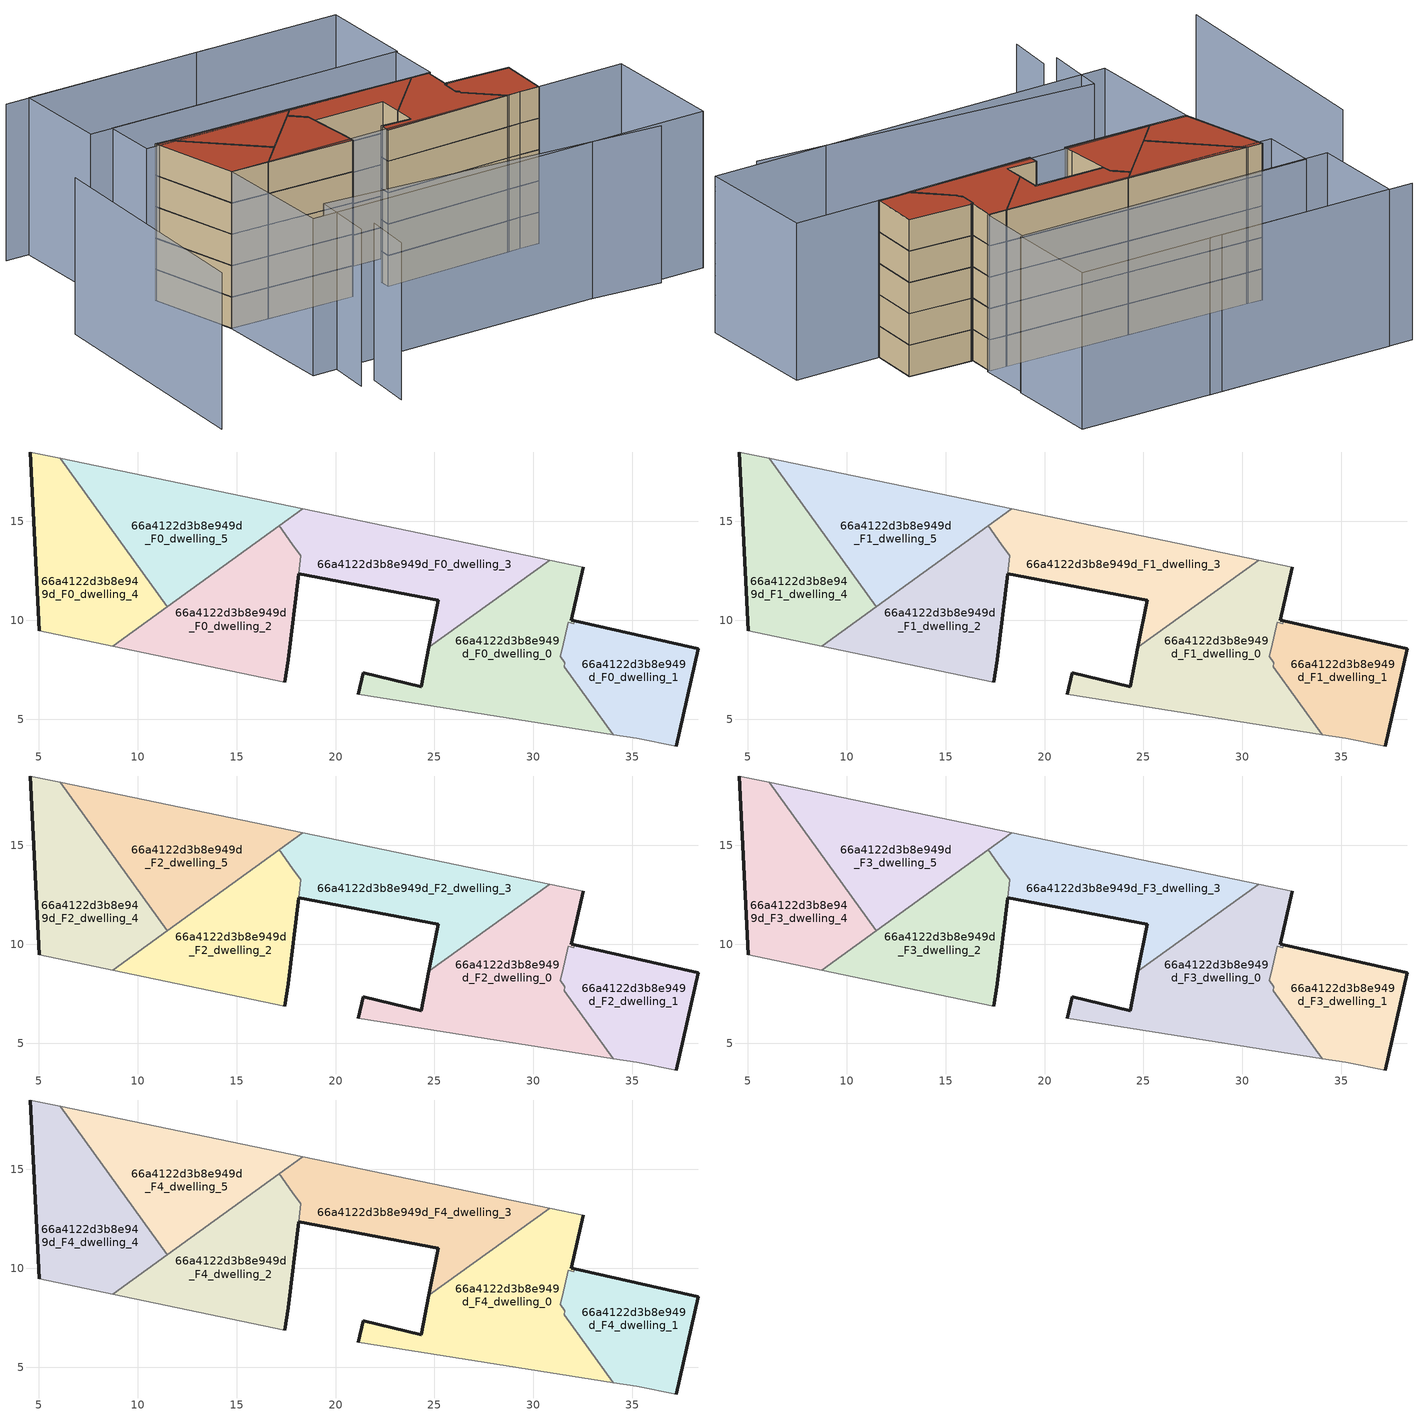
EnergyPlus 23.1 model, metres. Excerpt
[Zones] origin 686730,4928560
66a4122d3b8e949d_F0_dwelling_0
 floor ground (EU_floor_Construction): 34.04,4.21 31.55,7.66 31.6,7.86 31.36,8.18 31.45,8.57 31.76,9.9 32.04,9.83 32.07,9.98 31.93,10.01 32.53,12.69 30.82,13.05 24.72,8.64 24.33,6.64 21.41,7.34 21.15,6.27 z0
 wall outside (EU_wall_Construction): 21.15,6.27 21.41,7.34 24.33,6.64 24.72,8.64 / 32.53,12.69 31.93,10.01 32.07,9.98 z0:3
 wall adiabatic (EU_wall_Construction): 34.04,4.21 21.15,6.27 / 30.82,13.05 32.53,12.69 z0:3
 wall to 66a4122d3b8e949d_F0_dwelling_1 (EU_wall_Construction): 32.07,9.98 32.04,9.83 31.76,9.9 31.45,8.57 31.36,8.18 31.6,7.86 31.55,7.66 34.04,4.21 z0:3
 wall to 66a4122d3b8e949d_F0_dwelling_3 (EU_wall_Construction): 24.72,8.64 30.82,13.05 z0:3
66a4122d3b8e949d_F0_dwelling_1
 floor ground (EU_floor_Construction): 37.23,3.64 38.34,8.56 32.07,9.98 32.04,9.83 31.76,9.9 31.45,8.57 31.36,8.2 31.36,8.18 31.6,7.86 31.55,7.66 34.04,4.21 35.24,4.02 z0
 wall outside (EU_wall_Construction): 32.07,9.98 38.34,8.56 37.23,3.64 z0:3
 wall adiabatic (EU_wall_Construction): 37.23,3.64 35.24,4.02 34.04,4.21 z0:3
66a4122d3b8e949d_F0_dwelling_2
 floor ground (EU_floor_Construction): 17.42,6.87 17.62,8 18.24,13.26 17.15,14.78 8.73,8.69 z0
 wall outside (EU_wall_Construction): 18.14,12.36 17.62,8 17.42,6.87 z0:3
 wall adiabatic (EU_wall_Construction): 17.42,6.87 8.73,8.69 z0:3
 wall to 66a4122d3b8e949d_F0_dwelling_3 (EU_wall_Construction): 17.15,14.78 17.81,13.85 / 17.82,13.85 18.24,13.26 18.14,12.37 z0:3
 wall to 66a4122d3b8e949d_F0_dwelling_5 (EU_wall_Construction): 11.49,10.69 17.15,14.78 z0:3
 wall to 66a4122d3b8e949d_F0_dwelling_4 (EU_wall_Construction): 8.73,8.69 11.49,10.69 z0:3
66a4122d3b8e949d_F0_dwelling_3
 floor ground (EU_floor_Construction): 30.82,13.05 18.35,15.64 17.15,14.78 18.24,13.26 18.14,12.36 25.19,11.01 24.72,8.64 z0
 wall outside (EU_wall_Construction): 24.72,8.64 25.19,11.01 18.14,12.37 z0:3
 wall adiabatic (EU_wall_Construction): 18.35,15.64 30.82,13.05 z0:3
 wall to 66a4122d3b8e949d_F0_dwelling_5 (EU_wall_Construction): 17.15,14.78 18.35,15.64 z0:3
66a4122d3b8e949d_F0_dwelling_4
 floor ground (EU_floor_Construction): 11.49,10.69 6.07,18.2 4.56,18.51 5.01,9.47 8.73,8.69 z0
 wall outside (EU_wall_Construction): 5.01,9.47 4.56,18.51 z0:3
 wall adiabatic (EU_wall_Construction): 8.73,8.69 5.01,9.47 / 4.56,18.51 6.07,18.2 z0:3
 wall to 66a4122d3b8e949d_F0_dwelling_5 (EU_wall_Construction): 6.07,18.2 11.49,10.69 z0:3
66a4122d3b8e949d_F0_dwelling_5
 floor ground (EU_floor_Construction): 18.35,15.64 6.07,18.2 11.49,10.69 z0
 wall adiabatic (EU_wall_Construction): 6.07,18.2 18.35,15.64 z0:3
66a4122d3b8e949d_F1_dwelling_0
 floor to 66a4122d3b8e949d_F0_dwelling_0 (EU_floor_Construction): 34.04,4.21 31.55,7.66 31.6,7.86 31.36,8.18 31.36,8.2 31.45,8.57 31.76,9.9 32.04,9.83 32.07,9.98 31.93,10.01 32.53,12.69 30.82,13.05 24.72,8.64 24.33,6.64 21.41,7.34 21.15,6.27 z3
 wall outside (EU_wall_Construction): 21.15,6.27 21.41,7.34 24.33,6.64 24.72,8.64 / 32.53,12.69 31.93,10.01 32.07,9.98 z3:6
 wall adiabatic (EU_wall_Construction): 34.04,4.21 21.15,6.27 / 30.82,13.05 32.53,12.69 z3:6
 wall to 66a4122d3b8e949d_F1_dwelling_1 (EU_wall_Construction): 32.07,9.98 32.04,9.83 31.76,9.9 31.45,8.57 31.36,8.18 31.6,7.86 31.55,7.66 34.04,4.21 z3:6
 wall to 66a4122d3b8e949d_F1_dwelling_3 (EU_wall_Construction): 24.72,8.64 30.82,13.05 z3:6
66a4122d3b8e949d_F1_dwelling_1
 floor to 66a4122d3b8e949d_F0_dwelling_1 (EU_floor_Construction): 37.23,3.64 38.34,8.56 32.07,9.98 32.04,9.83 31.76,9.9 31.45,8.57 31.36,8.2 31.36,8.18 31.6,7.86 31.55,7.66 34.04,4.21 35.24,4.02 z3
 wall outside (EU_wall_Construction): 32.07,9.98 38.34,8.56 37.23,3.64 z3:6
 wall adiabatic (EU_wall_Construction): 37.23,3.64 35.24,4.02 34.04,4.21 z3:6
66a4122d3b8e949d_F1_dwelling_2
 floor to 66a4122d3b8e949d_F0_dwelling_2 (EU_floor_Construction): 17.42,6.87 17.62,8 18.24,13.26 17.15,14.78 8.73,8.69 z3
 wall outside (EU_wall_Construction): 18.14,12.36 17.62,8 17.42,6.87 z3:6
 wall adiabatic (EU_wall_Construction): 17.42,6.87 8.73,8.69 z3:6
 wall to 66a4122d3b8e949d_F1_dwelling_3 (EU_wall_Construction): 17.15,14.78 17.81,13.85 / 17.82,13.85 18.24,13.26 18.14,12.37 z3:6
 wall to 66a4122d3b8e949d_F1_dwelling_5 (EU_wall_Construction): 11.49,10.69 17.15,14.78 z3:6
 wall to 66a4122d3b8e949d_F1_dwelling_4 (EU_wall_Construction): 8.73,8.69 11.49,10.69 z3:6
66a4122d3b8e949d_F1_dwelling_3
 floor to 66a4122d3b8e949d_F0_dwelling_3 (EU_floor_Construction): 30.82,13.05 18.35,15.64 17.15,14.78 18.24,13.26 18.14,12.37 25.19,11.01 24.72,8.64 z3
 wall outside (EU_wall_Construction): 24.72,8.64 25.19,11.01 18.14,12.37 z3:6
 wall adiabatic (EU_wall_Construction): 18.35,15.64 30.82,13.05 z3:6
 wall to 66a4122d3b8e949d_F1_dwelling_5 (EU_wall_Construction): 17.15,14.78 18.35,15.64 z3:6
66a4122d3b8e949d_F1_dwelling_4
 floor to 66a4122d3b8e949d_F0_dwelling_4 (EU_floor_Construction): 11.49,10.69 6.07,18.2 4.56,18.51 5.01,9.47 8.73,8.69 z3
 wall outside (EU_wall_Construction): 5.01,9.47 4.56,18.51 z3:6
 wall adiabatic (EU_wall_Construction): 8.73,8.69 5.01,9.47 / 4.56,18.51 6.07,18.2 z3:6
 wall to 66a4122d3b8e949d_F1_dwelling_5 (EU_wall_Construction): 6.07,18.2 11.49,10.69 z3:6
66a4122d3b8e949d_F1_dwelling_5
 floor to 66a4122d3b8e949d_F0_dwelling_5 (EU_floor_Construction): 18.35,15.64 6.07,18.2 11.49,10.69 z3
 wall adiabatic (EU_wall_Construction): 6.07,18.2 18.35,15.64 z3:6
66a4122d3b8e949d_F2_dwelling_0
 floor to 66a4122d3b8e949d_F1_dwelling_0 (EU_floor_Construction): 34.04,4.21 31.55,7.66 31.6,7.86 31.36,8.18 31.36,8.2 31.45,8.57 31.76,9.9 32.04,9.83 32.07,9.98 31.93,10.01 32.53,12.69 30.82,13.05 24.72,8.64 24.33,6.64 21.41,7.34 21.15,6.27 z6
 wall outside (EU_wall_Construction): 21.15,6.27 21.41,7.34 24.33,6.64 24.72,8.64 / 32.53,12.69 31.93,10.01 32.07,9.98 z6:9
 wall adiabatic (EU_wall_Construction): 34.04,4.21 21.15,6.27 / 30.82,13.05 32.53,12.69 z6:9
 wall to 66a4122d3b8e949d_F2_dwelling_1 (EU_wall_Construction): 32.07,9.98 32.04,9.83 31.76,9.9 31.45,8.57 31.36,8.18 31.6,7.86 31.55,7.66 34.04,4.21 z6:9
 wall to 66a4122d3b8e949d_F2_dwelling_3 (EU_wall_Construction): 24.72,8.64 30.82,13.05 z6:9
66a4122d3b8e949d_F2_dwelling_1
 floor to 66a4122d3b8e949d_F1_dwelling_1 (EU_floor_Construction): 37.23,3.64 38.34,8.56 32.07,9.98 32.04,9.83 31.76,9.9 31.45,8.57 31.36,8.2 31.36,8.18 31.6,7.86 31.55,7.66 34.04,4.21 35.24,4.02 z6
 wall outside (EU_wall_Construction): 32.07,9.98 38.34,8.56 37.23,3.64 z6:9
 wall adiabatic (EU_wall_Construction): 37.23,3.64 35.24,4.02 34.04,4.21 z6:9
66a4122d3b8e949d_F2_dwelling_2
 floor to 66a4122d3b8e949d_F1_dwelling_2 (EU_floor_Construction): 17.42,6.87 17.62,8 18.24,13.26 17.15,14.78 8.73,8.69 z6
 wall outside (EU_wall_Construction): 18.14,12.36 17.62,8 17.42,6.87 z6:9
 wall adiabatic (EU_wall_Construction): 17.42,6.87 8.73,8.69 z6:9
 wall to 66a4122d3b8e949d_F2_dwelling_3 (EU_wall_Construction): 17.15,14.78 17.81,13.85 / 17.82,13.85 18.24,13.26 18.14,12.37 z6:9
 wall to 66a4122d3b8e949d_F2_dwelling_5 (EU_wall_Construction): 11.49,10.69 17.15,14.78 z6:9
 wall to 66a4122d3b8e949d_F2_dwelling_4 (EU_wall_Construction): 8.73,8.69 11.49,10.69 z6:9
66a4122d3b8e949d_F2_dwelling_3
 floor to 66a4122d3b8e949d_F1_dwelling_3 (EU_floor_Construction): 30.82,13.05 18.35,15.64 17.15,14.78 18.24,13.26 18.14,12.37 25.19,11.01 24.72,8.64 z6
 wall outside (EU_wall_Construction): 24.72,8.64 25.19,11.01 18.14,12.37 z6:9
 wall adiabatic (EU_wall_Construction): 18.35,15.64 30.82,13.05 z6:9
 wall to 66a4122d3b8e949d_F2_dwelling_5 (EU_wall_Construction): 17.15,14.78 18.35,15.64 z6:9
66a4122d3b8e949d_F2_dwelling_4
 floor to 66a4122d3b8e949d_F1_dwelling_4 (EU_floor_Construction): 11.49,10.69 6.07,18.2 4.56,18.51 5.01,9.47 8.73,8.69 z6
 wall outside (EU_wall_Construction): 5.01,9.47 4.56,18.51 z6:9
 wall adiabatic (EU_wall_Construction): 8.73,8.69 5.01,9.47 / 4.56,18.51 6.07,18.2 z6:9
 wall to 66a4122d3b8e949d_F2_dwelling_5 (EU_wall_Construction): 6.07,18.2 11.49,10.69 z6:9
66a4122d3b8e949d_F2_dwelling_5
 floor to 66a4122d3b8e949d_F1_dwelling_5 (EU_floor_Construction): 18.35,15.64 6.07,18.2 11.49,10.69 z6
 wall adiabatic (EU_wall_Construction): 6.07,18.2 18.35,15.64 z6:9
66a4122d3b8e949d_F3_dwelling_0
 floor to 66a4122d3b8e949d_F2_dwelling_0 (EU_floor_Construction): 34.04,4.21 31.55,7.66 31.6,7.86 31.36,8.18 31.36,8.2 31.45,8.57 31.76,9.9 32.04,9.83 32.07,9.98 31.93,10.01 32.53,12.69 30.82,13.05 24.72,8.64 24.33,6.64 21.41,7.34 21.15,6.27 z9
 wall outside (EU_wall_Construction): 21.15,6.27 21.41,7.34 24.33,6.64 24.72,8.64 / 32.53,12.69 31.93,10.01 32.07,9.98 z9:12
 wall adiabatic (EU_wall_Construction): 34.04,4.21 21.15,6.27 / 30.82,13.05 32.53,12.69 z9:12
 wall to 66a4122d3b8e949d_F3_dwelling_1 (EU_wall_Construction): 32.07,9.98 32.04,9.83 31.76,9.9 31.45,8.57 31.36,8.18 31.6,7.86 31.55,7.66 34.04,4.21 z9:12
 wall to 66a4122d3b8e949d_F3_dwelling_3 (EU_wall_Construction): 24.72,8.64 30.82,13.05 z9:12
66a4122d3b8e949d_F3_dwelling_1
 floor to 66a4122d3b8e949d_F2_dwelling_1 (EU_floor_Construction): 37.23,3.64 38.34,8.56 32.07,9.98 32.04,9.83 31.76,9.9 31.45,8.57 31.36,8.2 31.36,8.18 31.6,7.86 31.55,7.66 34.04,4.21 35.24,4.02 z9
 wall outside (EU_wall_Construction): 32.07,9.98 38.34,8.56 37.23,3.64 z9:12
 wall adiabatic (EU_wall_Construction): 37.23,3.64 35.24,4.02 34.04,4.21 z9:12
66a4122d3b8e949d_F3_dwelling_2
 floor to 66a4122d3b8e949d_F2_dwelling_2 (EU_floor_Construction): 17.42,6.87 17.62,8 18.24,13.26 17.15,14.78 8.73,8.69 z9
 wall outside (EU_wall_Construction): 18.14,12.36 17.62,8 17.42,6.87 z9:12
 wall adiabatic (EU_wall_Construction): 17.42,6.87 8.73,8.69 z9:12
 wall to 66a4122d3b8e949d_F3_dwelling_3 (EU_wall_Construction): 17.15,14.78 17.81,13.85 / 17.82,13.85 18.24,13.26 18.14,12.37 z9:12
 wall to 66a4122d3b8e949d_F3_dwelling_5 (EU_wall_Construction): 11.49,10.69 17.15,14.78 z9:12
 wall to 66a4122d3b8e949d_F3_dwelling_4 (EU_wall_Construction): 8.73,8.69 11.49,10.69 z9:12
66a4122d3b8e949d_F3_dwelling_3
 floor to 66a4122d3b8e949d_F2_dwelling_3 (EU_floor_Construction): 30.82,13.05 18.35,15.64 17.15,14.78 18.24,13.26 18.14,12.37 25.19,11.01 24.72,8.64 z9
 wall outside (EU_wall_Construction): 24.72,8.64 25.19,11.01 18.14,12.37 z9:12
 wall adiabatic (EU_wall_Construction): 18.35,15.64 30.82,13.05 z9:12
 wall to 66a4122d3b8e949d_F3_dwelling_5 (EU_wall_Construction): 17.15,14.78 18.35,15.64 z9:12
66a4122d3b8e949d_F3_dwelling_4
 floor to 66a4122d3b8e949d_F2_dwelling_4 (EU_floor_Construction): 11.49,10.69 6.07,18.2 4.56,18.51 5.01,9.47 8.73,8.69 z9
 wall outside (EU_wall_Construction): 5.01,9.47 4.56,18.51 z9:12
 wall adiabatic (EU_wall_Construction): 8.73,8.69 5.01,9.47 / 4.56,18.51 6.07,18.2 z9:12
 wall to 66a4122d3b8e949d_F3_dwelling_5 (EU_wall_Construction): 6.07,18.2 11.49,10.69 z9:12
66a4122d3b8e949d_F3_dwelling_5
 floor to 66a4122d3b8e949d_F2_dwelling_5 (EU_floor_Construction): 18.35,15.64 6.07,18.2 11.49,10.69 z9
 wall adiabatic (EU_wall_Construction): 6.07,18.2 18.35,15.64 z9:12
66a4122d3b8e949d_F4_dwelling_0
 floor to 66a4122d3b8e949d_F3_dwelling_0 (EU_floor_Construction): 34.04,4.21 31.55,7.66 31.6,7.86 31.36,8.18 31.36,8.2 31.45,8.57 31.76,9.9 32.04,9.83 32.07,9.98 31.93,10.01 32.53,12.69 30.82,13.05 24.72,8.64 24.33,6.64 21.41,7.34 21.15,6.27 z12
 wall outside (EU_wall_Construction): 21.15,6.27 21.41,7.34 24.33,6.64 24.72,8.64 / 32.53,12.69 31.93,10.01 32.07,9.98 z12:15
 wall adiabatic (EU_wall_Construction): 34.04,4.21 21.15,6.27 / 30.82,13.05 32.53,12.69 z12:15
 wall to 66a4122d3b8e949d_F4_dwelling_1 (EU_wall_Construction): 32.07,9.98 32.04,9.83 31.76,9.9 31.45,8.57 31.36,8.18 31.6,7.86 31.55,7.66 34.04,4.21 z12:15
 wall to 66a4122d3b8e949d_F4_dwelling_3 (EU_wall_Construction): 24.72,8.64 30.82,13.05 z12:15
 roof outside (EU_roof_Construction): 32.53,12.69 31.93,10.01 32.07,9.98 32.04,9.83 31.76,9.9 31.45,8.57 31.36,8.2 31.36,8.18 31.6,7.86 31.55,7.66 34.04,4.21 21.15,6.27 21.41,7.34 24.33,6.64 24.72,8.64 30.82,13.05 z15
66a4122d3b8e949d_F4_dwelling_1
 floor to 66a4122d3b8e949d_F3_dwelling_1 (EU_floor_Construction): 37.23,3.64 38.34,8.56 32.07,9.98 32.04,9.83 31.76,9.9 31.45,8.57 31.36,8.2 31.36,8.18 31.6,7.86 31.55,7.66 34.04,4.21 35.24,4.02 z12
 wall outside (EU_wall_Construction): 32.07,9.98 38.34,8.56 37.23,3.64 z12:15
 wall adiabatic (EU_wall_Construction): 37.23,3.64 35.24,4.02 34.04,4.21 z12:15
 roof outside (EU_roof_Construction): 38.34,8.56 37.23,3.64 35.24,4.02 34.04,4.21 31.55,7.66 31.6,7.86 31.36,8.18 31.36,8.2 31.45,8.57 31.76,9.9 32.04,9.83 32.07,9.98 z15
66a4122d3b8e949d_F4_dwelling_2
 floor to 66a4122d3b8e949d_F3_dwelling_2 (EU_floor_Construction): 17.42,6.87 17.62,8 18.24,13.26 17.15,14.78 8.73,8.69 z12
 wall outside (EU_wall_Construction): 18.14,12.36 17.62,8 17.42,6.87 z12:15
 wall adiabatic (EU_wall_Construction): 17.42,6.87 8.73,8.69 z12:15
 wall to 66a4122d3b8e949d_F4_dwelling_3 (EU_wall_Construction): 17.15,14.78 17.81,13.85 / 17.82,13.85 18.24,13.26 18.14,12.37 z12:15
 wall to 66a4122d3b8e949d_F4_dwelling_5 (EU_wall_Construction): 11.49,10.69 17.15,14.78 z12:15
 wall to 66a4122d3b8e949d_F4_dwelling_4 (EU_wall_Construction): 8.73,8.69 11.49,10.69 z12:15
 roof outside (EU_roof_Construction): 17.15,14.78 18.24,13.26 17.62,8 17.42,6.87 8.73,8.69 z15
66a4122d3b8e949d_F4_dwelling_3
 floor to 66a4122d3b8e949d_F3_dwelling_3 (EU_floor_Construction): 30.82,13.05 18.35,15.64 17.15,14.78 18.24,13.26 18.14,12.37 25.19,11.01 24.72,8.64 z12
 wall outside (EU_wall_Construction): 24.72,8.64 25.19,11.01 18.14,12.37 z12:15
 wall adiabatic (EU_wall_Construction): 18.35,15.64 30.82,13.05 z12:15
 wall to 66a4122d3b8e949d_F4_dwelling_5 (EU_wall_Construction): 17.15,14.78 18.35,15.64 z12:15
 roof outside (EU_roof_Construction): 30.82,13.05 24.72,8.64 25.19,11.01 18.14,12.37 18.24,13.26 17.15,14.78 18.35,15.64 z15
66a4122d3b8e949d_F4_dwelling_4
 floor to 66a4122d3b8e949d_F3_dwelling_4 (EU_floor_Construction): 11.49,10.69 6.07,18.2 4.56,18.51 5.01,9.47 8.73,8.69 z12
 wall outside (EU_wall_Construction): 5.01,9.47 4.56,18.51 z12:15
 wall adiabatic (EU_wall_Construction): 8.73,8.69 5.01,9.47 / 4.56,18.51 6.07,18.2 z12:15
 wall to 66a4122d3b8e949d_F4_dwelling_5 (EU_wall_Construction): 6.07,18.2 11.49,10.69 z12:15
 roof outside (EU_roof_Construction): 6.07,18.2 11.49,10.69 8.73,8.69 5.01,9.47 4.56,18.51 z15
66a4122d3b8e949d_F4_dwelling_5
 floor to 66a4122d3b8e949d_F3_dwelling_5 (EU_floor_Construction): 18.35,15.64 6.07,18.2 11.49,10.69 z12
 wall adiabatic (EU_wall_Construction): 6.07,18.2 18.35,15.64 z12:15
 roof outside (EU_roof_Construction): 18.35,15.64 11.49,10.69 6.07,18.2 z15
shading: 4.12,-7.49 5.8,-1.17 / 5.8,-1.17 38.78,-9.98 / 4.55,-12.06 5.85,-7.36 / -5.64,18.23 -11.2,-5.58 / 22.41,29.97 1.42,33.92 / 5.01,9.48 45.88,2.11 / 45.88,2.11 43.65,-10.27 / 43.65,-10.27 2.78,-2.9 / 2.78,-2.9 5.01,9.48 / 4.3,23.66 33.74,17.99 / 33.74,17.99 32.72,12.66 / 32.72,12.66 3.28,18.32 / 3.28,18.32 4.3,23.66 / 3.81,33.49 35.75,27.44 / 35.75,27.44 33.95,17.95 / 33.95,17.95 2.01,24 / 2.01,24 3.81,33.49 z0:15
[Building]
EU S2 Campaign: North Axis=0; Terrain=City; Solar Distribution=FullExterior
[Site:Location]
Bologna: Latitude=44.5; Longitude=11.25; Time Zone=1; Elevation=37
[SizingPeriod:WeatherFileDays]
AnnualSizingPeriod: Begin Month=1; Begin Day of Month=1; End Month=12; End Day of Month=31; Day of Week for Start Day=Monday; Use Weather File Daylight Saving Period=No; Use Weather File Rain and Snow Indicators=No
[MATERIAL]
EU_InternalMass_Material: Roughness=MediumRough; Thickness=0.1; Conductivity=1; Density=1800; Specific Heat=900; Thermal Absorptance=0.9; Solar Absorptance=0.7; Visible Absorptance=0.7
[MATERIAL:NOMASS] Roughness=MediumRough; Thermal Absorptance=0.9; Solar Absorptance=0.7; Visible Absorptance=0.7
Name | Thermal Resistance
EU_wall_NoMass | 0.779417
EU_roof_NoMass | 0.435466
EU_floor_NoMass | 0.588222
[CONSTRUCTION]
EU_wall_Construction: EU_wall_NoMass
EU_roof_Construction: EU_roof_NoMass
EU_floor_Construction: EU_floor_NoMass
EU_InternalMass_Construction: EU_InternalMass_Material
[ZONE] Type=1; Multiplier=1; Ceiling Height=autocalculate; Floor Area=autocalculate; Part of Total Floor Area=Yes
Name | Volume
66a4122d3b8e949d_F0_dwelling_0; 66a4122d3b8e949d_F1_dwelling_0; 66a4122d3b8e949d_F2_dwelling_0; 66a4122d3b8e949d_F3_dwelling_0; 66a4122d3b8e949d_F4_dwelling_0 | 149.892
66a4122d3b8e949d_F0_dwelling_1 | 87.3999
66a4122d3b8e949d_F1_dwelling_1; 66a4122d3b8e949d_F2_dwelling_1; 66a4122d3b8e949d_F3_dwelling_1; 66a4122d3b8e949d_F4_dwelling_1 | 87.4006
66a4122d3b8e949d_F0_dwelling_2; 66a4122d3b8e949d_F1_dwelling_2; 66a4122d3b8e949d_F2_dwelling_2; 66a4122d3b8e949d_F3_dwelling_2; 66a4122d3b8e949d_F4_dwelling_2 | 115.14
66a4122d3b8e949d_F0_dwelling_3 | 117.54
66a4122d3b8e949d_F1_dwelling_3; 66a4122d3b8e949d_F2_dwelling_3; 66a4122d3b8e949d_F3_dwelling_3; 66a4122d3b8e949d_F4_dwelling_3 | 117.541
66a4122d3b8e949d_F0_dwelling_4 | 117.49
66a4122d3b8e949d_F1_dwelling_4; 66a4122d3b8e949d_F2_dwelling_4; 66a4122d3b8e949d_F3_dwelling_4; 66a4122d3b8e949d_F4_dwelling_4 | 117.491
66a4122d3b8e949d_F0_dwelling_5; 66a4122d3b8e949d_F1_dwelling_5; 66a4122d3b8e949d_F2_dwelling_5; 66a4122d3b8e949d_F3_dwelling_5; 66a4122d3b8e949d_F4_dwelling_5 | 117.496
[INTERNALMASS] Construction=EU_InternalMass_Construction
Name | Zone or ZoneList | Surface Area
66a4122d3b8e949d_F0_dwelling_0_EU_InternalMass | 66a4122d3b8e949d_F0_dwelling_0 | 49.9676
66a4122d3b8e949d_F0_dwelling_1_EU_InternalMass | 66a4122d3b8e949d_F0_dwelling_1 | 29.1341
66a4122d3b8e949d_F0_dwelling_2_EU_InternalMass | 66a4122d3b8e949d_F0_dwelling_2 | 38.3798
66a4122d3b8e949d_F0_dwelling_3_EU_InternalMass | 66a4122d3b8e949d_F0_dwelling_3 | 39.1784
66a4122d3b8e949d_F0_dwelling_4_EU_InternalMass | 66a4122d3b8e949d_F0_dwelling_4 | 39.1635
66a4122d3b8e949d_F0_dwelling_5_EU_InternalMass | 66a4122d3b8e949d_F0_dwelling_5 | 39.1653
66a4122d3b8e949d_F1_dwelling_0_EU_InternalMass | 66a4122d3b8e949d_F1_dwelling_0 | 49.9676
66a4122d3b8e949d_F1_dwelling_1_EU_InternalMass | 66a4122d3b8e949d_F1_dwelling_1 | 29.1341
66a4122d3b8e949d_F1_dwelling_2_EU_InternalMass | 66a4122d3b8e949d_F1_dwelling_2 | 38.3798
66a4122d3b8e949d_F1_dwelling_3_EU_InternalMass | 66a4122d3b8e949d_F1_dwelling_3 | 39.1784
66a4122d3b8e949d_F1_dwelling_4_EU_InternalMass | 66a4122d3b8e949d_F1_dwelling_4 | 39.1635
66a4122d3b8e949d_F1_dwelling_5_EU_InternalMass | 66a4122d3b8e949d_F1_dwelling_5 | 39.1653
66a4122d3b8e949d_F2_dwelling_0_EU_InternalMass | 66a4122d3b8e949d_F2_dwelling_0 | 49.9676
66a4122d3b8e949d_F2_dwelling_1_EU_InternalMass | 66a4122d3b8e949d_F2_dwelling_1 | 29.1341
66a4122d3b8e949d_F2_dwelling_2_EU_InternalMass | 66a4122d3b8e949d_F2_dwelling_2 | 38.3798
66a4122d3b8e949d_F2_dwelling_3_EU_InternalMass | 66a4122d3b8e949d_F2_dwelling_3 | 39.1784
66a4122d3b8e949d_F2_dwelling_4_EU_InternalMass | 66a4122d3b8e949d_F2_dwelling_4 | 39.1635
66a4122d3b8e949d_F2_dwelling_5_EU_InternalMass | 66a4122d3b8e949d_F2_dwelling_5 | 39.1653
66a4122d3b8e949d_F3_dwelling_0_EU_InternalMass | 66a4122d3b8e949d_F3_dwelling_0 | 49.9676
66a4122d3b8e949d_F3_dwelling_1_EU_InternalMass | 66a4122d3b8e949d_F3_dwelling_1 | 29.1341
66a4122d3b8e949d_F3_dwelling_2_EU_InternalMass | 66a4122d3b8e949d_F3_dwelling_2 | 38.3798
66a4122d3b8e949d_F3_dwelling_3_EU_InternalMass | 66a4122d3b8e949d_F3_dwelling_3 | 39.1784
66a4122d3b8e949d_F3_dwelling_4_EU_InternalMass | 66a4122d3b8e949d_F3_dwelling_4 | 39.1635
66a4122d3b8e949d_F3_dwelling_5_EU_InternalMass | 66a4122d3b8e949d_F3_dwelling_5 | 39.1653
66a4122d3b8e949d_F4_dwelling_0_EU_InternalMass | 66a4122d3b8e949d_F4_dwelling_0 | 49.9676
66a4122d3b8e949d_F4_dwelling_1_EU_InternalMass | 66a4122d3b8e949d_F4_dwelling_1 | 29.1341
66a4122d3b8e949d_F4_dwelling_2_EU_InternalMass | 66a4122d3b8e949d_F4_dwelling_2 | 38.3798
66a4122d3b8e949d_F4_dwelling_3_EU_InternalMass | 66a4122d3b8e949d_F4_dwelling_3 | 39.1784
66a4122d3b8e949d_F4_dwelling_4_EU_InternalMass | 66a4122d3b8e949d_F4_dwelling_4 | 39.1635
66a4122d3b8e949d_F4_dwelling_5_EU_InternalMass | 66a4122d3b8e949d_F4_dwelling_5 | 39.1653
[OTHEREQUIPMENT] Fuel Type=Electricity; Design Level Calculation Method=Watts/Area; Power per Zone Floor Area=1; Fraction Latent=0; Fraction Radiant=0; Fraction Lost=0; Carbon Dioxide Generation Rate=0; EndUse Subcategory=EU_Step8_InternalGains
Name | Zone or ZoneList or Space or SpaceList | Schedule
EU_Step8_InternalGain_66a4122d3b8e949d_F0_dwelling_0_f000 | 66a4122d3b8e949d_F0_dwelling_0 | EU_Step8_GainSchedule_66a4122d3b8e949d_F0_dwelling_0_f000
EU_Step8_InternalGain_66a4122d3b8e949d_F0_dwelling_1_f000 | 66a4122d3b8e949d_F0_dwelling_1 | EU_Step8_GainSchedule_66a4122d3b8e949d_F0_dwelling_1_f000
EU_Step8_InternalGain_66a4122d3b8e949d_F0_dwelling_2_f000 | 66a4122d3b8e949d_F0_dwelling_2 | EU_Step8_GainSchedule_66a4122d3b8e949d_F0_dwelling_2_f000
EU_Step8_InternalGain_66a4122d3b8e949d_F0_dwelling_3_f000 | 66a4122d3b8e949d_F0_dwelling_3 | EU_Step8_GainSchedule_66a4122d3b8e949d_F0_dwelling_3_f000
EU_Step8_InternalGain_66a4122d3b8e949d_F0_dwelling_4_f000 | 66a4122d3b8e949d_F0_dwelling_4 | EU_Step8_GainSchedule_66a4122d3b8e949d_F0_dwelling_4_f000
EU_Step8_InternalGain_66a4122d3b8e949d_F0_dwelling_5_f000 | 66a4122d3b8e949d_F0_dwelling_5 | EU_Step8_GainSchedule_66a4122d3b8e949d_F0_dwelling_5_f000
EU_Step8_InternalGain_66a4122d3b8e949d_F1_dwelling_0_f000 | 66a4122d3b8e949d_F1_dwelling_0 | EU_Step8_GainSchedule_66a4122d3b8e949d_F1_dwelling_0_f000
EU_Step8_InternalGain_66a4122d3b8e949d_F1_dwelling_1_f000 | 66a4122d3b8e949d_F1_dwelling_1 | EU_Step8_GainSchedule_66a4122d3b8e949d_F1_dwelling_1_f000
EU_Step8_InternalGain_66a4122d3b8e949d_F1_dwelling_2_f000 | 66a4122d3b8e949d_F1_dwelling_2 | EU_Step8_GainSchedule_66a4122d3b8e949d_F1_dwelling_2_f000
EU_Step8_InternalGain_66a4122d3b8e949d_F1_dwelling_3_f000 | 66a4122d3b8e949d_F1_dwelling_3 | EU_Step8_GainSchedule_66a4122d3b8e949d_F1_dwelling_3_f000
EU_Step8_InternalGain_66a4122d3b8e949d_F1_dwelling_4_f000 | 66a4122d3b8e949d_F1_dwelling_4 | EU_Step8_GainSchedule_66a4122d3b8e949d_F1_dwelling_4_f000
EU_Step8_InternalGain_66a4122d3b8e949d_F1_dwelling_5_f000 | 66a4122d3b8e949d_F1_dwelling_5 | EU_Step8_GainSchedule_66a4122d3b8e949d_F1_dwelling_5_f000
EU_Step8_InternalGain_66a4122d3b8e949d_F2_dwelling_0_f000 | 66a4122d3b8e949d_F2_dwelling_0 | EU_Step8_GainSchedule_66a4122d3b8e949d_F2_dwelling_0_f000
EU_Step8_InternalGain_66a4122d3b8e949d_F2_dwelling_1_f000 | 66a4122d3b8e949d_F2_dwelling_1 | EU_Step8_GainSchedule_66a4122d3b8e949d_F2_dwelling_1_f000
EU_Step8_InternalGain_66a4122d3b8e949d_F2_dwelling_2_f000 | 66a4122d3b8e949d_F2_dwelling_2 | EU_Step8_GainSchedule_66a4122d3b8e949d_F2_dwelling_2_f000
EU_Step8_InternalGain_66a4122d3b8e949d_F2_dwelling_3_f000 | 66a4122d3b8e949d_F2_dwelling_3 | EU_Step8_GainSchedule_66a4122d3b8e949d_F2_dwelling_3_f000
EU_Step8_InternalGain_66a4122d3b8e949d_F2_dwelling_4_f000 | 66a4122d3b8e949d_F2_dwelling_4 | EU_Step8_GainSchedule_66a4122d3b8e949d_F2_dwelling_4_f000
EU_Step8_InternalGain_66a4122d3b8e949d_F2_dwelling_5_f000 | 66a4122d3b8e949d_F2_dwelling_5 | EU_Step8_GainSchedule_66a4122d3b8e949d_F2_dwelling_5_f000
EU_Step8_InternalGain_66a4122d3b8e949d_F3_dwelling_0_f000 | 66a4122d3b8e949d_F3_dwelling_0 | EU_Step8_GainSchedule_66a4122d3b8e949d_F3_dwelling_0_f000
EU_Step8_InternalGain_66a4122d3b8e949d_F3_dwelling_1_f000 | 66a4122d3b8e949d_F3_dwelling_1 | EU_Step8_GainSchedule_66a4122d3b8e949d_F3_dwelling_1_f000
EU_Step8_InternalGain_66a4122d3b8e949d_F3_dwelling_2_f000 | 66a4122d3b8e949d_F3_dwelling_2 | EU_Step8_GainSchedule_66a4122d3b8e949d_F3_dwelling_2_f000
EU_Step8_InternalGain_66a4122d3b8e949d_F3_dwelling_3_f000 | 66a4122d3b8e949d_F3_dwelling_3 | EU_Step8_GainSchedule_66a4122d3b8e949d_F3_dwelling_3_f000
EU_Step8_InternalGain_66a4122d3b8e949d_F3_dwelling_4_f000 | 66a4122d3b8e949d_F3_dwelling_4 | EU_Step8_GainSchedule_66a4122d3b8e949d_F3_dwelling_4_f000
EU_Step8_InternalGain_66a4122d3b8e949d_F3_dwelling_5_f000 | 66a4122d3b8e949d_F3_dwelling_5 | EU_Step8_GainSchedule_66a4122d3b8e949d_F3_dwelling_5_f000
EU_Step8_InternalGain_66a4122d3b8e949d_F4_dwelling_0_f000 | 66a4122d3b8e949d_F4_dwelling_0 | EU_Step8_GainSchedule_66a4122d3b8e949d_F4_dwelling_0_f000
EU_Step8_InternalGain_66a4122d3b8e949d_F4_dwelling_1_f000 | 66a4122d3b8e949d_F4_dwelling_1 | EU_Step8_GainSchedule_66a4122d3b8e949d_F4_dwelling_1_f000
EU_Step8_InternalGain_66a4122d3b8e949d_F4_dwelling_2_f000 | 66a4122d3b8e949d_F4_dwelling_2 | EU_Step8_GainSchedule_66a4122d3b8e949d_F4_dwelling_2_f000
EU_Step8_InternalGain_66a4122d3b8e949d_F4_dwelling_3_f000 | 66a4122d3b8e949d_F4_dwelling_3 | EU_Step8_GainSchedule_66a4122d3b8e949d_F4_dwelling_3_f000
EU_Step8_InternalGain_66a4122d3b8e949d_F4_dwelling_4_f000 | 66a4122d3b8e949d_F4_dwelling_4 | EU_Step8_GainSchedule_66a4122d3b8e949d_F4_dwelling_4_f000
EU_Step8_InternalGain_66a4122d3b8e949d_F4_dwelling_5_f000 | 66a4122d3b8e949d_F4_dwelling_5 | EU_Step8_GainSchedule_66a4122d3b8e949d_F4_dwelling_5_f000
[ZONEVENTILATION:DESIGNFLOWRATE] Schedule=EU_AlwaysOn; Design Flow Rate Calculation Method=AirChanges/Hour; Air Changes per Hour=0.712058; Ventilation Type=Natural; Fan Pressure Rise=0; Fan Total Efficiency=1; Constant Term Coefficient=1; Temperature Term Coefficient=0; Velocity Term Coefficient=0; Velocity Squared Term Coefficient=0; Minimum Indoor Temperature=-100; Maximum Indoor Temperature=100; Delta Temperature=-100; Minimum Outdoor Temperature=-100; Maximum Outdoor Temperature=100; Maximum Wind Speed=40
Name | Zone or ZoneList or Space or SpaceList
EU_ConstantAir_66a4122d3b8e949d_F0_dwelling_0 | 66a4122d3b8e949d_F0_dwelling_0
EU_ConstantAir_66a4122d3b8e949d_F0_dwelling_1 | 66a4122d3b8e949d_F0_dwelling_1
EU_ConstantAir_66a4122d3b8e949d_F0_dwelling_2 | 66a4122d3b8e949d_F0_dwelling_2
EU_ConstantAir_66a4122d3b8e949d_F0_dwelling_3 | 66a4122d3b8e949d_F0_dwelling_3
EU_ConstantAir_66a4122d3b8e949d_F0_dwelling_4 | 66a4122d3b8e949d_F0_dwelling_4
EU_ConstantAir_66a4122d3b8e949d_F0_dwelling_5 | 66a4122d3b8e949d_F0_dwelling_5
EU_ConstantAir_66a4122d3b8e949d_F1_dwelling_0 | 66a4122d3b8e949d_F1_dwelling_0
EU_ConstantAir_66a4122d3b8e949d_F1_dwelling_1 | 66a4122d3b8e949d_F1_dwelling_1
EU_ConstantAir_66a4122d3b8e949d_F1_dwelling_2 | 66a4122d3b8e949d_F1_dwelling_2
EU_ConstantAir_66a4122d3b8e949d_F1_dwelling_3 | 66a4122d3b8e949d_F1_dwelling_3
EU_ConstantAir_66a4122d3b8e949d_F1_dwelling_4 | 66a4122d3b8e949d_F1_dwelling_4
EU_ConstantAir_66a4122d3b8e949d_F1_dwelling_5 | 66a4122d3b8e949d_F1_dwelling_5
EU_ConstantAir_66a4122d3b8e949d_F2_dwelling_0 | 66a4122d3b8e949d_F2_dwelling_0
EU_ConstantAir_66a4122d3b8e949d_F2_dwelling_1 | 66a4122d3b8e949d_F2_dwelling_1
EU_ConstantAir_66a4122d3b8e949d_F2_dwelling_2 | 66a4122d3b8e949d_F2_dwelling_2
EU_ConstantAir_66a4122d3b8e949d_F2_dwelling_3 | 66a4122d3b8e949d_F2_dwelling_3
EU_ConstantAir_66a4122d3b8e949d_F2_dwelling_4 | 66a4122d3b8e949d_F2_dwelling_4
EU_ConstantAir_66a4122d3b8e949d_F2_dwelling_5 | 66a4122d3b8e949d_F2_dwelling_5
EU_ConstantAir_66a4122d3b8e949d_F3_dwelling_0 | 66a4122d3b8e949d_F3_dwelling_0
EU_ConstantAir_66a4122d3b8e949d_F3_dwelling_1 | 66a4122d3b8e949d_F3_dwelling_1
EU_ConstantAir_66a4122d3b8e949d_F3_dwelling_2 | 66a4122d3b8e949d_F3_dwelling_2
EU_ConstantAir_66a4122d3b8e949d_F3_dwelling_3 | 66a4122d3b8e949d_F3_dwelling_3
EU_ConstantAir_66a4122d3b8e949d_F3_dwelling_4 | 66a4122d3b8e949d_F3_dwelling_4
EU_ConstantAir_66a4122d3b8e949d_F3_dwelling_5 | 66a4122d3b8e949d_F3_dwelling_5
EU_ConstantAir_66a4122d3b8e949d_F4_dwelling_0 | 66a4122d3b8e949d_F4_dwelling_0
EU_ConstantAir_66a4122d3b8e949d_F4_dwelling_1 | 66a4122d3b8e949d_F4_dwelling_1
EU_ConstantAir_66a4122d3b8e949d_F4_dwelling_2 | 66a4122d3b8e949d_F4_dwelling_2
EU_ConstantAir_66a4122d3b8e949d_F4_dwelling_3 | 66a4122d3b8e949d_F4_dwelling_3
EU_ConstantAir_66a4122d3b8e949d_F4_dwelling_4 | 66a4122d3b8e949d_F4_dwelling_4
EU_ConstantAir_66a4122d3b8e949d_F4_dwelling_5 | 66a4122d3b8e949d_F4_dwelling_5
[HVACTEMPLATE:THERMOSTAT] Constant Heating Setpoint=20; Constant Cooling Setpoint=50
EU_HeatOnly_66a4122d3b8e949d_F0_dwelling_0; EU_HeatOnly_66a4122d3b8e949d_F0_dwelling_1; EU_HeatOnly_66a4122d3b8e949d_F0_dwelling_2; EU_HeatOnly_66a4122d3b8e949d_F0_dwelling_3; EU_HeatOnly_66a4122d3b8e949d_F0_dwelling_4; EU_HeatOnly_66a4122d3b8e949d_F0_dwelling_5; EU_HeatOnly_66a4122d3b8e949d_F1_dwelling_0; EU_HeatOnly_66a4122d3b8e949d_F1_dwelling_1; EU_HeatOnly_66a4122d3b8e949d_F1_dwelling_2; EU_HeatOnly_66a4122d3b8e949d_F1_dwelling_3; EU_HeatOnly_66a4122d3b8e949d_F1_dwelling_4; EU_HeatOnly_66a4122d3b8e949d_F1_dwelling_5; EU_HeatOnly_66a4122d3b8e949d_F2_dwelling_0; EU_HeatOnly_66a4122d3b8e949d_F2_dwelling_1; EU_HeatOnly_66a4122d3b8e949d_F2_dwelling_2; EU_HeatOnly_66a4122d3b8e949d_F2_dwelling_3; EU_HeatOnly_66a4122d3b8e949d_F2_dwelling_4; EU_HeatOnly_66a4122d3b8e949d_F2_dwelling_5; EU_HeatOnly_66a4122d3b8e949d_F3_dwelling_0; EU_HeatOnly_66a4122d3b8e949d_F3_dwelling_1; EU_HeatOnly_66a4122d3b8e949d_F3_dwelling_2; EU_HeatOnly_66a4122d3b8e949d_F3_dwelling_3; EU_HeatOnly_66a4122d3b8e949d_F3_dwelling_4; EU_HeatOnly_66a4122d3b8e949d_F3_dwelling_5; EU_HeatOnly_66a4122d3b8e949d_F4_dwelling_0; EU_HeatOnly_66a4122d3b8e949d_F4_dwelling_1; EU_HeatOnly_66a4122d3b8e949d_F4_dwelling_2; EU_HeatOnly_66a4122d3b8e949d_F4_dwelling_3; EU_HeatOnly_66a4122d3b8e949d_F4_dwelling_4; EU_HeatOnly_66a4122d3b8e949d_F4_dwelling_5
[HVACTEMPLATE:ZONE:IDEALLOADSAIRSYSTEM] System Availability Schedule=EU_AlwaysOn; Maximum Heating Supply Air Temperature=50; Minimum Cooling Supply Air Temperature=13; Maximum Heating Supply Air Humidity Ratio=0.0156; Minimum Cooling Supply Air Humidity Ratio=0.0077; Heating Limit=NoLimit; Cooling Limit=NoLimit; Heating Availability Schedule=EU_AlwaysOn; Cooling Availability Schedule=EU_CoolingOff; Dehumidification Control Type=ConstantSensibleHeatRatio; Cooling Sensible Heat Ratio=0.7; Dehumidification Setpoint=60; Humidification Control Type=None; Humidification Setpoint=30; Outdoor Air Method=None; Outdoor Air Flow Rate per Person=0.00944; Outdoor Air Flow Rate per Zone Floor Area=0; Outdoor Air Flow Rate per Zone=0; Demand Controlled Ventilation Type=None; Outdoor Air Economizer Type=NoEconomizer; Heat Recovery Type=None; Sensible Heat Recovery Effectiveness=0.7; Latent Heat Recovery Effectiveness=0.65
Name | Template Thermostat
66a4122d3b8e949d_F0_dwelling_0 | EU_HeatOnly_66a4122d3b8e949d_F0_dwelling_0
66a4122d3b8e949d_F0_dwelling_1 | EU_HeatOnly_66a4122d3b8e949d_F0_dwelling_1
66a4122d3b8e949d_F0_dwelling_2 | EU_HeatOnly_66a4122d3b8e949d_F0_dwelling_2
66a4122d3b8e949d_F0_dwelling_3 | EU_HeatOnly_66a4122d3b8e949d_F0_dwelling_3
66a4122d3b8e949d_F0_dwelling_4 | EU_HeatOnly_66a4122d3b8e949d_F0_dwelling_4
66a4122d3b8e949d_F0_dwelling_5 | EU_HeatOnly_66a4122d3b8e949d_F0_dwelling_5
66a4122d3b8e949d_F1_dwelling_0 | EU_HeatOnly_66a4122d3b8e949d_F1_dwelling_0
66a4122d3b8e949d_F1_dwelling_1 | EU_HeatOnly_66a4122d3b8e949d_F1_dwelling_1
66a4122d3b8e949d_F1_dwelling_2 | EU_HeatOnly_66a4122d3b8e949d_F1_dwelling_2
66a4122d3b8e949d_F1_dwelling_3 | EU_HeatOnly_66a4122d3b8e949d_F1_dwelling_3
66a4122d3b8e949d_F1_dwelling_4 | EU_HeatOnly_66a4122d3b8e949d_F1_dwelling_4
66a4122d3b8e949d_F1_dwelling_5 | EU_HeatOnly_66a4122d3b8e949d_F1_dwelling_5
66a4122d3b8e949d_F2_dwelling_0 | EU_HeatOnly_66a4122d3b8e949d_F2_dwelling_0
66a4122d3b8e949d_F2_dwelling_1 | EU_HeatOnly_66a4122d3b8e949d_F2_dwelling_1
66a4122d3b8e949d_F2_dwelling_2 | EU_HeatOnly_66a4122d3b8e949d_F2_dwelling_2
66a4122d3b8e949d_F2_dwelling_3 | EU_HeatOnly_66a4122d3b8e949d_F2_dwelling_3
66a4122d3b8e949d_F2_dwelling_4 | EU_HeatOnly_66a4122d3b8e949d_F2_dwelling_4
66a4122d3b8e949d_F2_dwelling_5 | EU_HeatOnly_66a4122d3b8e949d_F2_dwelling_5
66a4122d3b8e949d_F3_dwelling_0 | EU_HeatOnly_66a4122d3b8e949d_F3_dwelling_0
66a4122d3b8e949d_F3_dwelling_1 | EU_HeatOnly_66a4122d3b8e949d_F3_dwelling_1
66a4122d3b8e949d_F3_dwelling_2 | EU_HeatOnly_66a4122d3b8e949d_F3_dwelling_2
66a4122d3b8e949d_F3_dwelling_3 | EU_HeatOnly_66a4122d3b8e949d_F3_dwelling_3
66a4122d3b8e949d_F3_dwelling_4 | EU_HeatOnly_66a4122d3b8e949d_F3_dwelling_4
66a4122d3b8e949d_F3_dwelling_5 | EU_HeatOnly_66a4122d3b8e949d_F3_dwelling_5
66a4122d3b8e949d_F4_dwelling_0 | EU_HeatOnly_66a4122d3b8e949d_F4_dwelling_0
66a4122d3b8e949d_F4_dwelling_1 | EU_HeatOnly_66a4122d3b8e949d_F4_dwelling_1
66a4122d3b8e949d_F4_dwelling_2 | EU_HeatOnly_66a4122d3b8e949d_F4_dwelling_2
66a4122d3b8e949d_F4_dwelling_3 | EU_HeatOnly_66a4122d3b8e949d_F4_dwelling_3
66a4122d3b8e949d_F4_dwelling_4 | EU_HeatOnly_66a4122d3b8e949d_F4_dwelling_4
66a4122d3b8e949d_F4_dwelling_5 | EU_HeatOnly_66a4122d3b8e949d_F4_dwelling_5
[SIZING:ZONE] Zone Cooling Design Supply Air Temperature Input Method=SupplyAirTemperature; Zone Cooling Design Supply Air Temperature=13; Zone Heating Design Supply Air Temperature Input Method=SupplyAirTemperature; Zone Heating Design Supply Air Temperature=50; Zone Cooling Design Supply Air Humidity Ratio=0.008; Zone Heating Design Supply Air Humidity Ratio=0.008; Cooling Design Air Flow Method=DesignDay; Cooling Design Air Flow Rate=0; Cooling Minimum Air Flow per Zone Floor Area=0.000762; Cooling Minimum Air Flow=0; Cooling Minimum Air Flow Fraction=0.2; Heating Design Air Flow Method=DesignDay; Heating Design Air Flow Rate=0; Heating Maximum Air Flow per Zone Floor Area=0.002032; Heating Maximum Air Flow=0.141576; Heating Maximum Air Flow Fraction=0.3; Account for Dedicated Outdoor Air System=No; Dedicated Outdoor Air System Control Strategy=NeutralSupplyAir; Dedicated Outdoor Air Low Setpoint Temperature for Design=autosize; Dedicated Outdoor Air High Setpoint Temperature for Design=autosize; Zone Load Sizing Method=Sensible Load Only No Latent Load; Zone Latent Cooling Design Supply Air Humidity Ratio Input Method=HumidityRatioDifference; Zone Cooling Design Supply Air Humidity Ratio Difference=0.005; Zone Latent Heating Design Supply Air Humidity Ratio Input Method=HumidityRatioDifference; Zone Humidification Design Supply Air Humidity Ratio Difference=0.005
66a4122d3b8e949d_F0_dwelling_0; 66a4122d3b8e949d_F0_dwelling_1; 66a4122d3b8e949d_F0_dwelling_2; 66a4122d3b8e949d_F0_dwelling_3; 66a4122d3b8e949d_F0_dwelling_4; 66a4122d3b8e949d_F0_dwelling_5; 66a4122d3b8e949d_F1_dwelling_0; 66a4122d3b8e949d_F1_dwelling_1; 66a4122d3b8e949d_F1_dwelling_2; 66a4122d3b8e949d_F1_dwelling_3; 66a4122d3b8e949d_F1_dwelling_4; 66a4122d3b8e949d_F1_dwelling_5; 66a4122d3b8e949d_F2_dwelling_0; 66a4122d3b8e949d_F2_dwelling_1; 66a4122d3b8e949d_F2_dwelling_2; 66a4122d3b8e949d_F2_dwelling_3; 66a4122d3b8e949d_F2_dwelling_4; 66a4122d3b8e949d_F2_dwelling_5; 66a4122d3b8e949d_F3_dwelling_0; 66a4122d3b8e949d_F3_dwelling_1; 66a4122d3b8e949d_F3_dwelling_2; 66a4122d3b8e949d_F3_dwelling_3; 66a4122d3b8e949d_F3_dwelling_4; 66a4122d3b8e949d_F3_dwelling_5; 66a4122d3b8e949d_F4_dwelling_0; 66a4122d3b8e949d_F4_dwelling_1; 66a4122d3b8e949d_F4_dwelling_2; 66a4122d3b8e949d_F4_dwelling_3; 66a4122d3b8e949d_F4_dwelling_4; 66a4122d3b8e949d_F4_dwelling_5
[SCHEDULE:CONSTANT]
Name | Hourly Value
EU_AlwaysOn | 1
EU_CoolingOff | 0
[SCHEDULE:FILE] Column Number=1; Rows to Skip at Top=0; Number of Hours of Data=8760; Column Separator=Comma; Interpolate to Timestep=No; Minutes per Item=60; Adjust Schedule for Daylight Savings=Yes
Name | File
EU_Step8_GainSchedule_66a4122d3b8e949d_F0_dwelling_0_f000 | ../../schedules/66a4122d3b8e949d/66a4122d3b8e949d_F0_dwelling_0_f000_gain.csv
EU_Step8_GainSchedule_66a4122d3b8e949d_F0_dwelling_1_f000 | ../../schedules/66a4122d3b8e949d/66a4122d3b8e949d_F0_dwelling_1_f000_gain.csv
EU_Step8_GainSchedule_66a4122d3b8e949d_F0_dwelling_2_f000 | ../../schedules/66a4122d3b8e949d/66a4122d3b8e949d_F0_dwelling_2_f000_gain.csv
EU_Step8_GainSchedule_66a4122d3b8e949d_F0_dwelling_3_f000 | ../../schedules/66a4122d3b8e949d/66a4122d3b8e949d_F0_dwelling_3_f000_gain.csv
EU_Step8_GainSchedule_66a4122d3b8e949d_F0_dwelling_4_f000 | ../../schedules/66a4122d3b8e949d/66a4122d3b8e949d_F0_dwelling_4_f000_gain.csv
EU_Step8_GainSchedule_66a4122d3b8e949d_F0_dwelling_5_f000 | ../../schedules/66a4122d3b8e949d/66a4122d3b8e949d_F0_dwelling_5_f000_gain.csv
EU_Step8_GainSchedule_66a4122d3b8e949d_F1_dwelling_0_f000 | ../../schedules/66a4122d3b8e949d/66a4122d3b8e949d_F1_dwelling_0_f000_gain.csv
EU_Step8_GainSchedule_66a4122d3b8e949d_F1_dwelling_1_f000 | ../../schedules/66a4122d3b8e949d/66a4122d3b8e949d_F1_dwelling_1_f000_gain.csv
EU_Step8_GainSchedule_66a4122d3b8e949d_F1_dwelling_2_f000 | ../../schedules/66a4122d3b8e949d/66a4122d3b8e949d_F1_dwelling_2_f000_gain.csv
EU_Step8_GainSchedule_66a4122d3b8e949d_F1_dwelling_3_f000 | ../../schedules/66a4122d3b8e949d/66a4122d3b8e949d_F1_dwelling_3_f000_gain.csv
EU_Step8_GainSchedule_66a4122d3b8e949d_F1_dwelling_4_f000 | ../../schedules/66a4122d3b8e949d/66a4122d3b8e949d_F1_dwelling_4_f000_gain.csv
EU_Step8_GainSchedule_66a4122d3b8e949d_F1_dwelling_5_f000 | ../../schedules/66a4122d3b8e949d/66a4122d3b8e949d_F1_dwelling_5_f000_gain.csv
EU_Step8_GainSchedule_66a4122d3b8e949d_F2_dwelling_0_f000 | ../../schedules/66a4122d3b8e949d/66a4122d3b8e949d_F2_dwelling_0_f000_gain.csv
EU_Step8_GainSchedule_66a4122d3b8e949d_F2_dwelling_1_f000 | ../../schedules/66a4122d3b8e949d/66a4122d3b8e949d_F2_dwelling_1_f000_gain.csv
EU_Step8_GainSchedule_66a4122d3b8e949d_F2_dwelling_2_f000 | ../../schedules/66a4122d3b8e949d/66a4122d3b8e949d_F2_dwelling_2_f000_gain.csv
EU_Step8_GainSchedule_66a4122d3b8e949d_F2_dwelling_3_f000 | ../../schedules/66a4122d3b8e949d/66a4122d3b8e949d_F2_dwelling_3_f000_gain.csv
EU_Step8_GainSchedule_66a4122d3b8e949d_F2_dwelling_4_f000 | ../../schedules/66a4122d3b8e949d/66a4122d3b8e949d_F2_dwelling_4_f000_gain.csv
EU_Step8_GainSchedule_66a4122d3b8e949d_F2_dwelling_5_f000 | ../../schedules/66a4122d3b8e949d/66a4122d3b8e949d_F2_dwelling_5_f000_gain.csv
EU_Step8_GainSchedule_66a4122d3b8e949d_F3_dwelling_0_f000 | ../../schedules/66a4122d3b8e949d/66a4122d3b8e949d_F3_dwelling_0_f000_gain.csv
EU_Step8_GainSchedule_66a4122d3b8e949d_F3_dwelling_1_f000 | ../../schedules/66a4122d3b8e949d/66a4122d3b8e949d_F3_dwelling_1_f000_gain.csv
EU_Step8_GainSchedule_66a4122d3b8e949d_F3_dwelling_2_f000 | ../../schedules/66a4122d3b8e949d/66a4122d3b8e949d_F3_dwelling_2_f000_gain.csv
EU_Step8_GainSchedule_66a4122d3b8e949d_F3_dwelling_3_f000 | ../../schedules/66a4122d3b8e949d/66a4122d3b8e949d_F3_dwelling_3_f000_gain.csv
EU_Step8_GainSchedule_66a4122d3b8e949d_F3_dwelling_4_f000 | ../../schedules/66a4122d3b8e949d/66a4122d3b8e949d_F3_dwelling_4_f000_gain.csv
EU_Step8_GainSchedule_66a4122d3b8e949d_F3_dwelling_5_f000 | ../../schedules/66a4122d3b8e949d/66a4122d3b8e949d_F3_dwelling_5_f000_gain.csv
EU_Step8_GainSchedule_66a4122d3b8e949d_F4_dwelling_0_f000 | ../../schedules/66a4122d3b8e949d/66a4122d3b8e949d_F4_dwelling_0_f000_gain.csv
EU_Step8_GainSchedule_66a4122d3b8e949d_F4_dwelling_1_f000 | ../../schedules/66a4122d3b8e949d/66a4122d3b8e949d_F4_dwelling_1_f000_gain.csv
EU_Step8_GainSchedule_66a4122d3b8e949d_F4_dwelling_2_f000 | ../../schedules/66a4122d3b8e949d/66a4122d3b8e949d_F4_dwelling_2_f000_gain.csv
EU_Step8_GainSchedule_66a4122d3b8e949d_F4_dwelling_3_f000 | ../../schedules/66a4122d3b8e949d/66a4122d3b8e949d_F4_dwelling_3_f000_gain.csv
EU_Step8_GainSchedule_66a4122d3b8e949d_F4_dwelling_4_f000 | ../../schedules/66a4122d3b8e949d/66a4122d3b8e949d_F4_dwelling_4_f000_gain.csv
EU_Step8_GainSchedule_66a4122d3b8e949d_F4_dwelling_5_f000 | ../../schedules/66a4122d3b8e949d/66a4122d3b8e949d_F4_dwelling_5_f000_gain.csv
